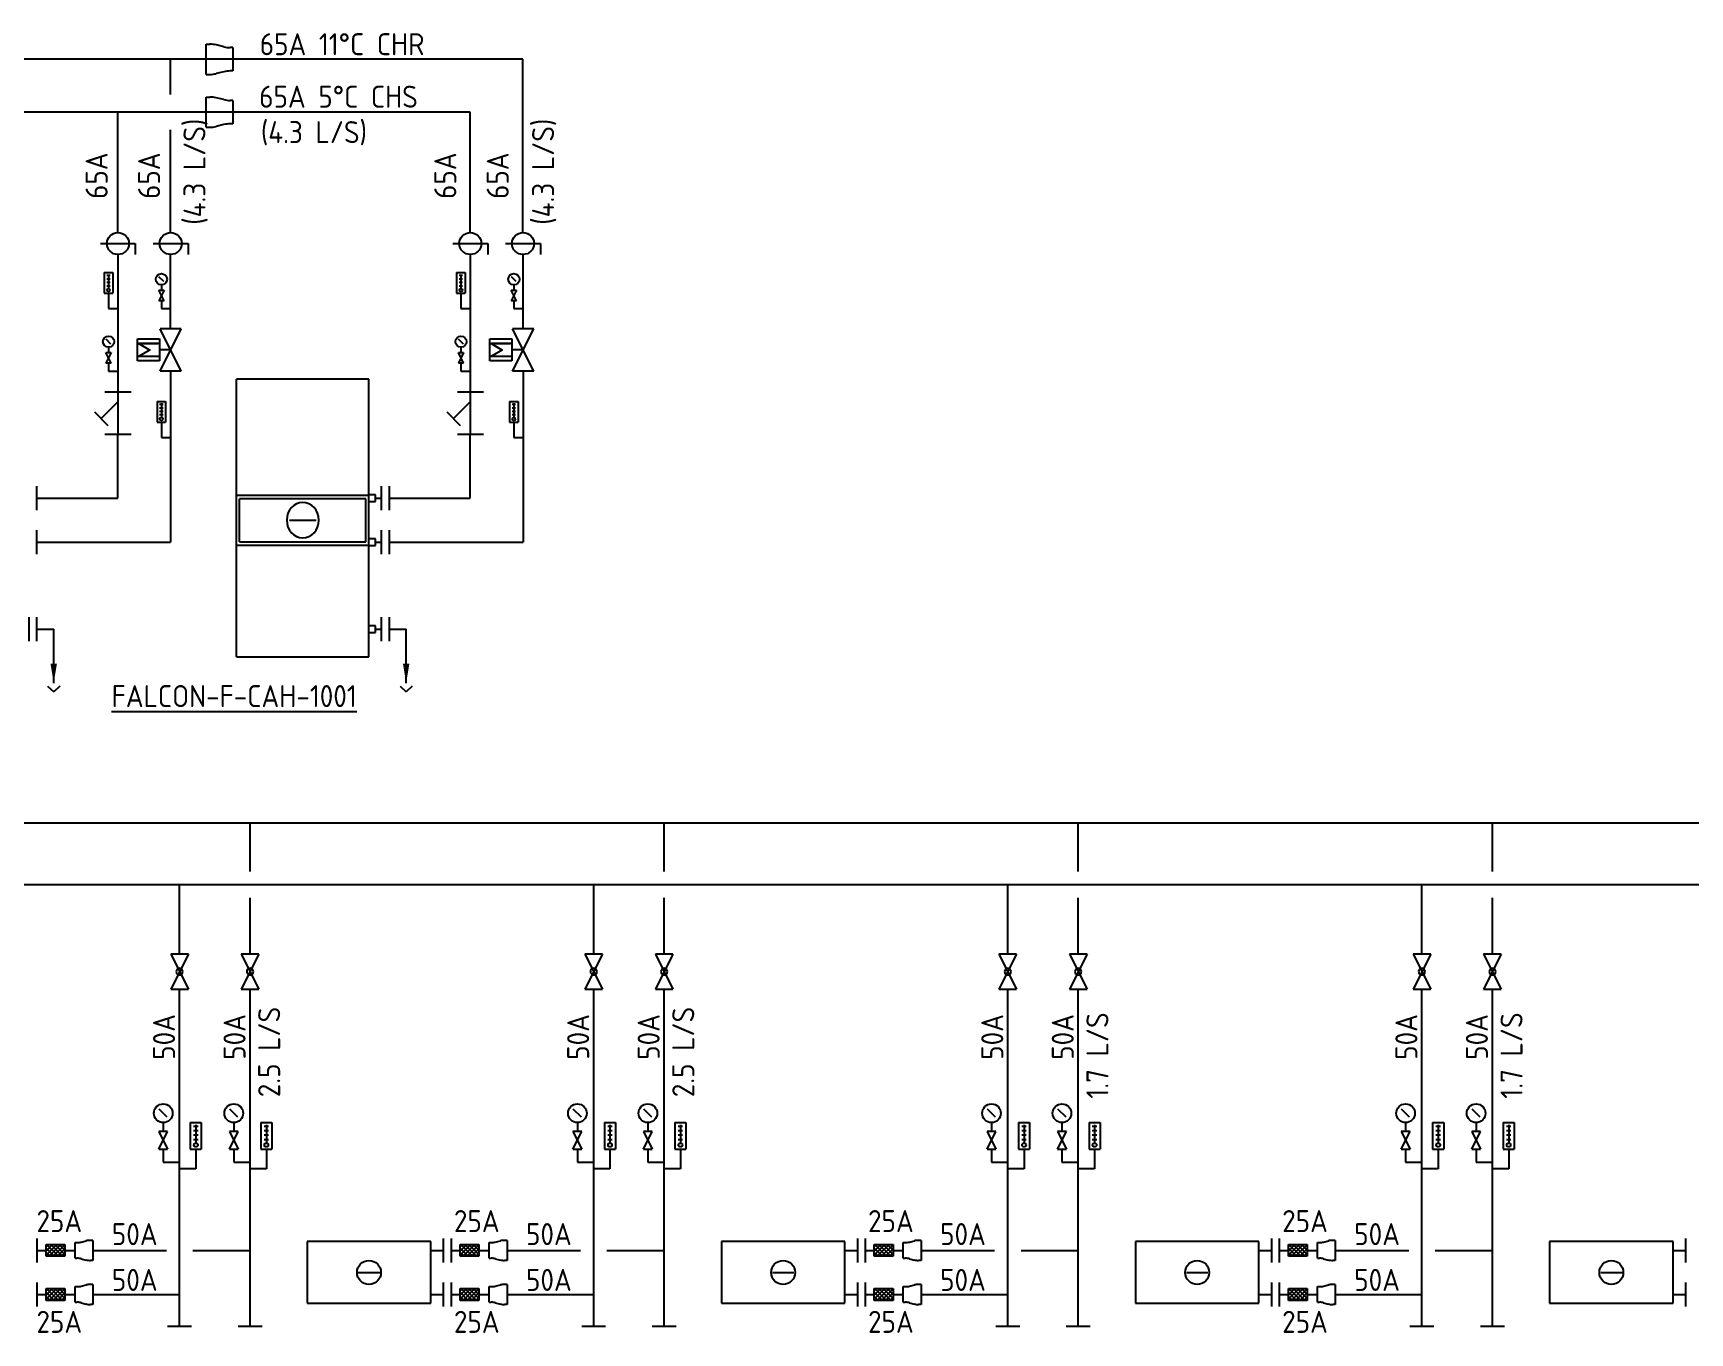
# Model space of a CAD drawing. Extents: x 41366 to 42076, y 84937 to 85507.
# Drawn here: x 41569.9 to 41757.9, y 85217 to 85364.5 of the extents above; entities that cross this region are included whole.
import ezdxf
from ezdxf.enums import TextEntityAlignment as Align

# ---------------------------------------------------------------- set-up
doc = ezdxf.new("R2010")
doc.units = 0
doc.header["$LTSCALE"] = 10
for name, color, linetype in [('DETL-TXT', 4, 'Continuous'), ('M-CWTR-9PIPE-R', 110, 'Continuous'), ('M-CWTR-VAVE', 2, 'Continuous'), ('M-EQ-DCC-P2', 22, 'Continuous'), ('M-EQPM-TXT', 4, 'Continuous'), ('M-HVAC-CPIPE', 4, 'Continuous'), ('M-HVAC-EQPM', 22, 'Continuous'), ('M-PIPE-CHWR20', 110, 'Continuous'), ('M-PIPE-CHWS12', 130, 'Continuous'), ('M-PIPE-FITTING', 2, 'Continuous'), ('U-CDA-TXT', 4, 'Continuous'), ('U-CDA-V', 3, 'Continuous'), ('U-CH-V', 3, 'Continuous')]:
    doc.layers.add(name, color=color, linetype=linetype)
doc.styles.add('AA-TXT', font='isocp.shx', dxfattribs={"width": 0.8, "bigfont": 'chineset.shx'})

# ---------------------------------------------------------------- blocks, each defined once
blk = doc.blocks.new('A$C5D640173')
at = {"layer": 'U-CDA-V'}
for p, q in [((0, 0), (0, 2.72)), ((0.88, 0), (0.88, 2.72))]:
    blk.add_line(p, q, dxfattribs=at)

msp = doc.modelspace()

# ---------------------------------------------------------------- linework, layer by layer
for p, q in [((41589.54, 85363.28), (41589.97, 85363.28)), ((41589.54, 85359.85), (41589.54, 85363.28)), ((41591.55, 85362.99), (41590.67, 85363.2)), ((41592.59, 85362.9), (41592.26, 85362.9)), ((41592.59, 85362.9), (41592.59, 85360.24)), ((41591.55, 85360.15), (41590.67, 85359.94)), ((41592.59, 85360.24), (41592.26, 85360.24)), ((41589.54, 85359.85), (41589.97, 85359.85)), ((41589.54, 85357.28), (41589.97, 85357.28)), ((41589.54, 85353.85), (41589.54, 85357.28)), ((41591.55, 85356.99), (41590.67, 85357.2)), ((41592.59, 85356.9), (41592.26, 85356.9)), ((41592.59, 85356.9), (41592.59, 85354.24)), ((41589.54, 85353.85), (41589.97, 85353.85)), ((41591.55, 85354.15), (41590.67, 85353.94)), ((41592.59, 85354.24), (41592.26, 85354.24)), ((41574.67, 85225.45), (41574.67, 85227.23)), ((41574.67, 85227.23), (41574.89, 85227.23)), ((41575.36, 85227.28), (41575.94, 85227.42)), ((41576.7, 85227.48), (41576.41, 85227.48)), ((41576.7, 85227.48), (41576.7, 85225.2)), ((41621.67, 85225.45), (41621.67, 85227.23)), ((41621.67, 85227.23), (41621.89, 85227.23)), ((41622.36, 85227.28), (41622.94, 85227.42)), ((41623.7, 85227.48), (41623.41, 85227.48)), ((41623.7, 85227.48), (41623.7, 85225.2)), ((41668.67, 85225.45), (41668.67, 85227.23)), ((41668.67, 85227.23), (41668.89, 85227.23)), ((41669.36, 85227.28), (41669.94, 85227.42)), ((41670.7, 85227.48), (41670.41, 85227.48)), ((41670.7, 85227.48), (41670.7, 85225.2)), ((41715.67, 85225.45), (41715.67, 85227.23)), ((41715.67, 85227.23), (41715.89, 85227.23)), ((41716.36, 85227.28), (41716.94, 85227.42)), ((41717.7, 85227.48), (41717.41, 85227.48)), ((41717.7, 85227.48), (41717.7, 85225.2)), ((41574.67, 85225.45), (41574.89, 85225.45)), ((41575.36, 85225.39), (41575.94, 85225.25)), ((41576.7, 85225.2), (41576.41, 85225.2)), ((41621.67, 85225.45), (41621.89, 85225.45)), ((41622.36, 85225.39), (41622.94, 85225.25)), ((41623.7, 85225.2), (41623.41, 85225.2)), ((41668.67, 85225.45), (41668.89, 85225.45)), ((41669.36, 85225.39), (41669.94, 85225.25)), ((41670.7, 85225.2), (41670.41, 85225.2)), ((41715.67, 85225.45), (41715.89, 85225.45)), ((41716.36, 85225.39), (41716.94, 85225.25)), ((41717.7, 85225.2), (41717.41, 85225.2)), ((41574.67, 85220.45), (41574.67, 85222.23)), ((41574.67, 85222.23), (41574.89, 85222.23)), ((41575.36, 85222.28), (41575.94, 85222.42)), ((41576.7, 85222.48), (41576.41, 85222.48)), ((41576.7, 85222.48), (41576.7, 85220.2)), ((41621.67, 85220.45), (41621.67, 85222.23)), ((41621.67, 85222.23), (41621.89, 85222.23)), ((41622.36, 85222.28), (41622.94, 85222.42)), ((41623.7, 85222.48), (41623.41, 85222.48)), ((41623.7, 85222.48), (41623.7, 85220.2)), ((41668.67, 85220.45), (41668.67, 85222.23)), ((41668.67, 85222.23), (41668.89, 85222.23)), ((41669.36, 85222.28), (41669.94, 85222.42)), ((41670.7, 85222.48), (41670.41, 85222.48)), ((41670.7, 85222.48), (41670.7, 85220.2)), ((41715.67, 85220.45), (41715.67, 85222.23)), ((41715.67, 85222.23), (41715.89, 85222.23)), ((41716.36, 85222.28), (41716.94, 85222.42)), ((41717.7, 85222.48), (41717.41, 85222.48)), ((41717.7, 85222.48), (41717.7, 85220.2)), ((41574.67, 85220.45), (41574.89, 85220.45)), ((41575.36, 85220.39), (41575.94, 85220.25)), ((41576.7, 85220.2), (41576.41, 85220.2)), ((41621.67, 85220.45), (41621.89, 85220.45)), ((41622.36, 85220.39), (41622.94, 85220.25)), ((41623.7, 85220.2), (41623.41, 85220.2)), ((41668.67, 85220.45), (41668.89, 85220.45)), ((41669.36, 85220.39), (41669.94, 85220.25)), ((41670.7, 85220.2), (41670.41, 85220.2)), ((41715.67, 85220.45), (41715.89, 85220.45)), ((41716.36, 85220.39), (41716.94, 85220.25)), ((41717.7, 85220.2), (41717.41, 85220.2))]:
    msp.add_line(p, q)
for centre, radius, start, end in [((41589.97, 85360.28), 3, 76.373, 90), ((41592.26, 85365.9), 3, 256.373, 270), ((41592.26, 85357.24), 3, 90, 103.627), ((41589.97, 85362.85), 3, 270, 283.627), ((41589.97, 85354.28), 3, 76.373, 90), ((41592.26, 85359.9), 3, 256.373, 270), ((41589.97, 85356.85), 3, 270, 283.627), ((41592.26, 85351.24), 3, 90, 103.627), ((41574.89, 85229.23), 2, 270, 283.627), ((41576.41, 85225.48), 2, 90, 103.627), ((41621.89, 85229.23), 2, 270, 283.627), ((41623.41, 85225.48), 2, 90, 103.627), ((41668.89, 85229.23), 2, 270, 283.627), ((41670.41, 85225.48), 2, 90, 103.627), ((41715.89, 85229.23), 2, 270, 283.627), ((41717.41, 85225.48), 2, 90, 103.627), ((41574.89, 85223.45), 2, 76.373, 90), ((41576.41, 85227.2), 2, 256.373, 270), ((41621.89, 85223.45), 2, 76.373, 90), ((41623.41, 85227.2), 2, 256.373, 270), ((41668.89, 85223.45), 2, 76.373, 90), ((41670.41, 85227.2), 2, 256.373, 270), ((41715.89, 85223.45), 2, 76.373, 90), ((41717.41, 85227.2), 2, 256.373, 270), ((41574.89, 85224.23), 2, 270, 283.627), ((41576.41, 85220.48), 2, 90, 103.627), ((41621.89, 85224.23), 2, 270, 283.627), ((41623.41, 85220.48), 2, 90, 103.627), ((41668.89, 85224.23), 2, 270, 283.627), ((41670.41, 85220.48), 2, 90, 103.627), ((41715.89, 85224.23), 2, 270, 283.627), ((41717.41, 85220.48), 2, 90, 103.627), ((41574.89, 85218.45), 2, 76.373, 90), ((41576.41, 85222.2), 2, 256.373, 270), ((41621.89, 85218.45), 2, 76.373, 90), ((41623.41, 85222.2), 2, 256.373, 270), ((41668.89, 85218.45), 2, 76.373, 90), ((41670.41, 85222.2), 2, 256.373, 270), ((41715.89, 85218.45), 2, 76.373, 90), ((41717.41, 85222.2), 2, 256.373, 270)]:
    msp.add_arc(centre, radius, start, end)
at = {"layer": 'M-CWTR-9PIPE-R'}
for p, q in [((41585.49, 85357.57), (41585.49, 85361.57)), ((41625.49, 85341.9), (41625.49, 85361.57)), ((41585.49, 85341.9), (41585.49, 85353.57)), ((41585.52, 85330.97), (41585.52, 85339.4)), ((41625.52, 85330.97), (41625.52, 85339.4)), ((41585.51, 85326.17), (41585.51, 85306.74)), ((41625.51, 85326.17), (41625.51, 85306.74)), ((41570.32, 85306.74), (41585.51, 85306.74)), ((41610.32, 85306.74), (41625.51, 85306.74))]:
    msp.add_line(p, q, dxfattribs=at)
at = {"layer": 'M-CWTR-VAVE'}
for p, q in [((41577.98, 85337.35), (41578.95, 85337.35)), ((41577.98, 85337.35), (41578.95, 85337.35)), ((41577.98, 85337.35), (41577.98, 85335)), ((41577.98, 85337.35), (41577.98, 85335)), ((41578.27, 85337.04), (41578.66, 85337.04)), ((41578.27, 85337.04), (41578.66, 85337.04)), ((41578.27, 85336.64), (41578.66, 85336.64)), ((41578.27, 85336.64), (41578.66, 85336.64)), ((41578.27, 85336.25), (41578.66, 85336.25)), ((41578.27, 85336.25), (41578.66, 85336.25)), ((41578.27, 85335.86), (41578.66, 85335.86)), ((41578.27, 85335.86), (41578.66, 85335.86)), ((41578.47, 85337.15), (41578.47, 85335.53)), ((41578.47, 85337.15), (41578.47, 85335.53)), ((41578.95, 85337.35), (41578.95, 85335)), ((41578.95, 85337.35), (41578.95, 85335)), ((41584.74, 85336.33), (41584.19, 85336.88)), ((41584.47, 85335.97), (41584.47, 85335.36)), ((41617.98, 85337.35), (41618.95, 85337.35)), ((41617.98, 85337.35), (41618.95, 85337.35)), ((41617.98, 85337.35), (41617.98, 85335)), ((41617.98, 85337.35), (41617.98, 85335)), ((41618.27, 85337.04), (41618.66, 85337.04)), ((41618.27, 85337.04), (41618.66, 85337.04)), ((41618.27, 85336.64), (41618.66, 85336.64)), ((41618.27, 85336.64), (41618.66, 85336.64)), ((41618.27, 85336.25), (41618.66, 85336.25)), ((41618.27, 85336.25), (41618.66, 85336.25)), ((41618.27, 85335.86), (41618.66, 85335.86)), ((41618.27, 85335.86), (41618.66, 85335.86)), ((41618.47, 85337.15), (41618.47, 85335.53)), ((41618.47, 85337.15), (41618.47, 85335.53)), ((41618.95, 85337.35), (41618.95, 85335)), ((41618.95, 85337.35), (41618.95, 85335)), ((41624.74, 85336.33), (41624.19, 85336.88)), ((41624.47, 85335.97), (41624.47, 85335.36)), ((41577.98, 85335), (41578.95, 85335)), ((41577.98, 85335), (41578.95, 85335)), ((41578.47, 85335), (41578.47, 85333.26)), ((41578.47, 85335), (41578.47, 85333.26)), ((41584.77, 85335.36), (41584.17, 85334.16)), ((41584.77, 85334.16), (41584.17, 85335.36)), ((41584.17, 85335.36), (41584.77, 85335.36)), ((41584.77, 85334.16), (41584.17, 85334.16)), ((41584.47, 85334.16), (41584.47, 85333.26)), ((41617.98, 85335), (41618.95, 85335)), ((41617.98, 85335), (41618.95, 85335)), ((41618.47, 85335), (41618.47, 85333.26)), ((41618.47, 85335), (41618.47, 85333.26)), ((41624.77, 85335.36), (41624.17, 85334.16)), ((41624.77, 85334.16), (41624.17, 85335.36)), ((41624.17, 85335.36), (41624.77, 85335.36)), ((41624.77, 85334.16), (41624.17, 85334.16)), ((41624.47, 85334.16), (41624.47, 85333.26)), ((41578.47, 85333.26), (41579.51, 85333.26)), ((41584.47, 85333.26), (41585.51, 85333.26)), ((41618.47, 85333.26), (41619.51, 85333.26)), ((41624.47, 85333.26), (41625.51, 85333.26)), ((41584.32, 85326.17), (41586.72, 85330.97)), ((41586.72, 85326.17), (41584.32, 85330.97)), ((41586.72, 85330.97), (41584.32, 85330.97)), ((41624.32, 85326.17), (41626.72, 85330.97)), ((41626.72, 85326.17), (41624.32, 85330.97)), ((41626.72, 85330.97), (41624.32, 85330.97)), ((41578.77, 85328.27), (41578.17, 85327.07)), ((41578.77, 85327.07), (41578.17, 85328.27)), ((41578.17, 85328.27), (41578.77, 85328.27)), ((41578.74, 85329.23), (41578.19, 85329.79)), ((41578.47, 85328.87), (41578.47, 85328.27)), ((41618.77, 85328.27), (41618.17, 85327.07)), ((41618.77, 85327.07), (41618.17, 85328.27)), ((41618.17, 85328.27), (41618.77, 85328.27)), ((41618.74, 85329.23), (41618.19, 85329.79)), ((41618.47, 85328.87), (41618.47, 85328.27)), ((41578.77, 85327.07), (41578.17, 85327.07)), ((41578.47, 85327.07), (41578.47, 85326.17)), ((41578.47, 85326.17), (41579.51, 85326.17)), ((41586.72, 85326.17), (41584.32, 85326.17)), ((41618.77, 85327.07), (41618.17, 85327.07)), ((41618.47, 85327.07), (41618.47, 85326.17)), ((41618.47, 85326.17), (41619.51, 85326.17)), ((41626.72, 85326.17), (41624.32, 85326.17)), ((41579.53, 85322.67), (41577.62, 85320.77)), ((41581.03, 85323.77), (41578.06, 85323.77)), ((41579.53, 85323.77), (41579.53, 85318.97)), ((41583.98, 85322.72), (41584.95, 85322.72)), ((41583.98, 85322.72), (41584.95, 85322.72)), ((41583.98, 85322.72), (41583.98, 85320.37)), ((41583.98, 85322.72), (41583.98, 85320.37)), ((41584.27, 85322.4), (41584.66, 85322.4)), ((41584.27, 85322.4), (41584.66, 85322.4)), ((41584.47, 85322.52), (41584.47, 85320.9)), ((41584.47, 85322.52), (41584.47, 85320.9)), ((41584.95, 85322.72), (41584.95, 85320.37)), ((41584.95, 85322.72), (41584.95, 85320.37)), ((41619.53, 85322.67), (41617.62, 85320.77)), ((41621.03, 85323.77), (41618.06, 85323.77)), ((41619.53, 85323.77), (41619.53, 85318.97)), ((41623.98, 85322.72), (41624.95, 85322.72)), ((41623.98, 85322.72), (41624.95, 85322.72)), ((41623.98, 85322.72), (41623.98, 85320.37)), ((41623.98, 85322.72), (41623.98, 85320.37)), ((41624.27, 85322.4), (41624.66, 85322.4)), ((41624.27, 85322.4), (41624.66, 85322.4)), ((41624.47, 85322.52), (41624.47, 85320.9)), ((41624.47, 85322.52), (41624.47, 85320.9)), ((41624.95, 85322.72), (41624.95, 85320.37)), ((41624.95, 85322.72), (41624.95, 85320.37)), ((41576.86, 85321.53), (41578.38, 85320.01)), ((41584.27, 85322.01), (41584.66, 85322.01)), ((41584.27, 85322.01), (41584.66, 85322.01)), ((41584.27, 85321.62), (41584.66, 85321.62)), ((41584.27, 85321.62), (41584.66, 85321.62)), ((41584.27, 85321.23), (41584.66, 85321.23)), ((41584.27, 85321.23), (41584.66, 85321.23)), ((41616.86, 85321.53), (41618.38, 85320.01)), ((41624.27, 85322.01), (41624.66, 85322.01)), ((41624.27, 85322.01), (41624.66, 85322.01)), ((41624.27, 85321.62), (41624.66, 85321.62)), ((41624.27, 85321.62), (41624.66, 85321.62)), ((41624.27, 85321.23), (41624.66, 85321.23)), ((41624.27, 85321.23), (41624.66, 85321.23)), ((41581.03, 85318.97), (41578.06, 85318.97)), ((41583.98, 85320.37), (41584.95, 85320.37)), ((41583.98, 85320.37), (41584.95, 85320.37)), ((41584.47, 85320.37), (41584.47, 85318.63)), ((41584.47, 85320.37), (41584.47, 85318.63)), ((41584.47, 85318.63), (41585.51, 85318.63)), ((41621.03, 85318.97), (41618.06, 85318.97)), ((41623.98, 85320.37), (41624.95, 85320.37)), ((41623.98, 85320.37), (41624.95, 85320.37)), ((41624.47, 85320.37), (41624.47, 85318.63)), ((41624.47, 85320.37), (41624.47, 85318.63)), ((41624.47, 85318.63), (41625.51, 85318.63))]:
    msp.add_line(p, q, dxfattribs=at)
for centre, radius in [((41578.47, 85335.36), 0.174), ((41578.47, 85335.36), 0.174), ((41584.47, 85336.6), 0.637), ((41618.47, 85335.36), 0.174), ((41618.47, 85335.36), 0.174), ((41624.47, 85336.6), 0.637), ((41578.47, 85329.51), 0.637), ((41618.47, 85329.51), 0.637), ((41584.47, 85320.73), 0.174), ((41584.47, 85320.73), 0.174), ((41624.47, 85320.73), 0.174), ((41624.47, 85320.73), 0.174)]:
    msp.add_circle(centre, radius, dxfattribs=at)
at = {"layer": 'M-EQ-DCC-P2'}
for p, q in [((41615.03, 85227.34), (41601.03, 85227.34)), ((41601.03, 85227.34), (41601.03, 85220.34)), ((41615.03, 85220.34), (41615.03, 85227.34)), ((41616.5, 85224.98), (41616.5, 85227.7)), ((41662.03, 85227.34), (41648.03, 85227.34)), ((41648.03, 85227.34), (41648.03, 85220.34)), ((41662.03, 85220.34), (41662.03, 85227.34)), ((41663.5, 85224.98), (41663.5, 85227.7)), ((41709.03, 85227.34), (41695.03, 85227.34)), ((41695.03, 85227.34), (41695.03, 85220.34)), ((41709.03, 85220.34), (41709.03, 85227.34)), ((41710.5, 85224.98), (41710.5, 85227.7)), ((41756.03, 85227.34), (41742.03, 85227.34)), ((41742.03, 85227.34), (41742.03, 85220.34)), ((41756.03, 85220.34), (41756.03, 85227.34)), ((41757.5, 85224.98), (41757.5, 85227.7)), ((41615.03, 85226.34), (41616.5, 85226.34)), ((41662.03, 85226.34), (41663.5, 85226.34)), ((41709.03, 85226.34), (41710.5, 85226.34)), ((41756.03, 85226.34), (41757.5, 85226.34)), ((41606.82, 85223.84), (41609.25, 85223.84)), ((41653.82, 85223.84), (41656.25, 85223.84)), ((41700.82, 85223.84), (41703.25, 85223.84)), ((41747.82, 85223.84), (41750.25, 85223.84)), ((41615.03, 85221.34), (41616.5, 85221.34)), ((41616.5, 85219.98), (41616.5, 85222.7)), ((41662.03, 85221.34), (41663.5, 85221.34)), ((41663.5, 85219.98), (41663.5, 85222.7)), ((41709.03, 85221.34), (41710.5, 85221.34)), ((41710.5, 85219.98), (41710.5, 85222.7)), ((41756.03, 85221.34), (41757.5, 85221.34)), ((41757.5, 85219.98), (41757.5, 85222.7)), ((41601.03, 85220.34), (41615.03, 85220.34)), ((41648.03, 85220.34), (41662.03, 85220.34)), ((41695.03, 85220.34), (41709.03, 85220.34)), ((41742.03, 85220.34), (41756.03, 85220.34))]:
    msp.add_line(p, q, dxfattribs=at)
for centre in [(41608.03, 85223.84), (41655.03, 85223.84), (41702.03, 85223.84), (41749.03, 85223.84)]:
    msp.add_circle(centre, 1.36, dxfattribs=at)
at = {"layer": 'M-HVAC-CPIPE'}
for p, q in [((41570.34, 85296.87), (41572.25, 85296.87)), ((41572.25, 85290.75), (41572.25, 85296.87)), ((41610.34, 85296.87), (41612.25, 85296.87)), ((41612.25, 85290.75), (41612.25, 85296.87))]:
    msp.add_line(p, q, dxfattribs=at)
at = {"layer": 'M-HVAC-EQPM'}
for p, q in [((41593.01, 85293.73), (41593.01, 85325.24)), ((41608.01, 85325.24), (41593.01, 85325.24)), ((41608.01, 85293.73), (41608.01, 85325.24)), ((41608.01, 85312.06), (41593.01, 85312.06)), ((41593.35, 85306.79), (41593.35, 85311.68)), ((41607.67, 85311.68), (41593.35, 85311.68)), ((41607.67, 85306.79), (41607.67, 85311.68)), ((41608.76, 85312.12), (41608.01, 85312.12)), ((41608.01, 85311.36), (41608.76, 85311.36)), ((41608.76, 85311.36), (41608.76, 85312.12)), ((41608.76, 85311.74), (41609.46, 85311.74)), ((41598.99, 85309.24), (41602.02, 85309.24)), ((41593.01, 85306.42), (41608.01, 85306.42)), ((41593.35, 85306.79), (41607.67, 85306.79)), ((41608.76, 85307.12), (41608.01, 85307.12)), ((41608.01, 85306.36), (41608.76, 85306.36)), ((41608.76, 85306.36), (41608.76, 85307.12)), ((41608.76, 85306.74), (41609.46, 85306.74)), ((41608.76, 85297.25), (41608.01, 85297.25)), ((41608.01, 85296.49), (41608.76, 85296.49)), ((41608.76, 85296.49), (41608.76, 85297.25)), ((41608.76, 85296.87), (41609.46, 85296.87)), ((41593.01, 85293.73), (41608.01, 85293.73))]:
    msp.add_line(p, q, dxfattribs=at)
at = {"layer": 'M-HVAC-EQPM', "extrusion": (0, 0, -1)}
msp.add_ellipse((41600.51, 85309.24), major_axis=(0, 2.02), ratio=0.9, start_param=-1.570796, end_param=4.712389, dxfattribs=at)
at = {"layer": 'M-PIPE-CHWR20', "ltscale": 0.1}
for p, q in [((41625.49, 85361.57), (41403.1, 85361.57)), ((41403.1, 85274.87), (42067.8, 85274.87)), ((41594.53, 85269.37), (41594.53, 85274.87)), ((41641.53, 85269.37), (41641.53, 85274.87)), ((41688.53, 85269.37), (41688.53, 85274.87)), ((41735.53, 85269.37), (41735.53, 85274.87)), ((41594.53, 85259.99), (41594.53, 85266.37)), ((41641.53, 85259.99), (41641.53, 85266.37)), ((41688.53, 85259.99), (41688.53, 85266.37)), ((41735.53, 85259.99), (41735.53, 85266.37)), ((41594.53, 85217.75), (41594.53, 85255.99)), ((41641.53, 85217.75), (41641.53, 85255.99)), ((41688.53, 85217.75), (41688.53, 85255.99)), ((41735.53, 85217.75), (41735.53, 85255.99)), ((41570.38, 85224.98), (41570.38, 85227.7)), ((41617.38, 85224.98), (41617.38, 85227.7)), ((41664.38, 85224.98), (41664.38, 85227.7)), ((41711.38, 85224.98), (41711.38, 85227.7)), ((41570.38, 85226.34), (41571.38, 85226.34)), ((41573.51, 85226.34), (41574.67, 85226.34)), ((41576.7, 85226.34), (41585.03, 85226.34)), ((41588.03, 85226.34), (41594.53, 85226.34)), ((41617.38, 85226.34), (41618.38, 85226.34)), ((41620.51, 85226.34), (41621.67, 85226.34)), ((41623.7, 85226.34), (41632.03, 85226.34)), ((41635.03, 85226.34), (41641.53, 85226.34)), ((41664.38, 85226.34), (41665.38, 85226.34)), ((41667.51, 85226.34), (41668.67, 85226.34)), ((41670.7, 85226.34), (41679.03, 85226.34)), ((41682.03, 85226.34), (41688.53, 85226.34)), ((41711.38, 85226.34), (41712.38, 85226.34)), ((41714.51, 85226.34), (41715.67, 85226.34)), ((41717.7, 85226.34), (41726.03, 85226.34)), ((41729.03, 85226.34), (41735.53, 85226.34)), ((41593.17, 85217.75), (41595.89, 85217.75)), ((41640.17, 85217.75), (41642.89, 85217.75)), ((41687.17, 85217.75), (41689.89, 85217.75)), ((41734.17, 85217.75), (41736.89, 85217.75))]:
    msp.add_line(p, q, dxfattribs=at)
at = {"layer": 'M-PIPE-CHWS12', "ltscale": 0.1}
for p, q in [((41619.53, 85355.57), (41405.51, 85355.57)), ((41579.53, 85341.9), (41579.53, 85355.57)), ((41619.53, 85341.9), (41619.53, 85355.57)), ((41579.53, 85339.4), (41579.53, 85323.77)), ((41619.53, 85339.4), (41619.53, 85323.77)), ((41579.51, 85311.74), (41579.51, 85318.97)), ((41619.51, 85311.74), (41619.51, 85318.97)), ((41570.34, 85311.74), (41579.51, 85311.74)), ((41610.34, 85311.74), (41619.51, 85311.74)), ((41405.1, 85267.87), (42067.8, 85267.87)), ((41586.53, 85259.99), (41586.53, 85267.87)), ((41633.53, 85259.99), (41633.53, 85267.87)), ((41680.53, 85259.99), (41680.53, 85267.87)), ((41727.53, 85259.99), (41727.53, 85267.87)), ((41586.53, 85217.75), (41586.53, 85255.99)), ((41633.53, 85217.75), (41633.53, 85255.99)), ((41680.53, 85217.75), (41680.53, 85255.99)), ((41727.53, 85217.75), (41727.53, 85255.99)), ((41570.38, 85219.98), (41570.38, 85222.7)), ((41570.38, 85221.34), (41571.38, 85221.34)), ((41573.51, 85221.34), (41574.67, 85221.34)), ((41576.7, 85221.34), (41586.53, 85221.34)), ((41617.38, 85219.98), (41617.38, 85222.7)), ((41617.38, 85221.34), (41618.38, 85221.34)), ((41620.51, 85221.34), (41621.67, 85221.34)), ((41623.7, 85221.34), (41633.53, 85221.34)), ((41664.38, 85219.98), (41664.38, 85222.7)), ((41664.38, 85221.34), (41665.38, 85221.34)), ((41667.51, 85221.34), (41668.67, 85221.34)), ((41670.7, 85221.34), (41680.53, 85221.34)), ((41711.38, 85219.98), (41711.38, 85222.7)), ((41711.38, 85221.34), (41712.38, 85221.34)), ((41714.51, 85221.34), (41715.67, 85221.34)), ((41717.7, 85221.34), (41727.53, 85221.34)), ((41585.17, 85217.75), (41587.89, 85217.75)), ((41632.17, 85217.75), (41634.89, 85217.75)), ((41679.17, 85217.75), (41681.89, 85217.75)), ((41726.17, 85217.75), (41728.89, 85217.75))]:
    msp.add_line(p, q, dxfattribs=at)
at = {"layer": 'M-PIPE-FITTING', "ltscale": 0.1}
for p, q in [((41577.55, 85340.65), (41581.5, 85340.65)), ((41581.5, 85340.65), (41581.5, 85339.4)), ((41583.54, 85340.65), (41587.49, 85340.65)), ((41587.49, 85340.65), (41587.49, 85339.4)), ((41617.55, 85340.65), (41621.5, 85340.65)), ((41621.5, 85340.65), (41621.5, 85339.4)), ((41623.54, 85340.65), (41627.49, 85340.65)), ((41627.49, 85340.65), (41627.49, 85339.4)), ((41581.76, 85327.32), (41581.76, 85329.82)), ((41581.76, 85329.82), (41584.26, 85329.82)), ((41584.26, 85329.82), (41584.26, 85327.32)), ((41585.52, 85328.57), (41584.26, 85328.57)), ((41621.76, 85327.32), (41621.76, 85329.82)), ((41621.76, 85329.82), (41624.26, 85329.82)), ((41624.26, 85329.82), (41624.26, 85327.32)), ((41625.52, 85328.57), (41624.26, 85328.57)), ((41584.26, 85327.32), (41581.76, 85327.32)), ((41624.26, 85327.32), (41621.76, 85327.32)), ((41587.53, 85259.99), (41585.53, 85259.99)), ((41587.53, 85259.99), (41585.53, 85255.99)), ((41585.53, 85259.99), (41587.53, 85255.99)), ((41595.53, 85259.99), (41593.53, 85259.99)), ((41595.53, 85259.99), (41593.53, 85255.99)), ((41593.53, 85259.99), (41595.53, 85255.99)), ((41634.53, 85259.99), (41632.53, 85259.99)), ((41634.53, 85259.99), (41632.53, 85255.99)), ((41632.53, 85259.99), (41634.53, 85255.99)), ((41642.53, 85259.99), (41640.53, 85259.99)), ((41642.53, 85259.99), (41640.53, 85255.99)), ((41640.53, 85259.99), (41642.53, 85255.99)), ((41681.53, 85259.99), (41679.53, 85259.99)), ((41681.53, 85259.99), (41679.53, 85255.99)), ((41679.53, 85259.99), (41681.53, 85255.99)), ((41689.53, 85259.99), (41687.53, 85259.99)), ((41689.53, 85259.99), (41687.53, 85255.99)), ((41687.53, 85259.99), (41689.53, 85255.99)), ((41728.53, 85259.99), (41726.53, 85259.99)), ((41728.53, 85259.99), (41726.53, 85255.99)), ((41726.53, 85259.99), (41728.53, 85255.99)), ((41736.53, 85259.99), (41734.53, 85259.99)), ((41736.53, 85259.99), (41734.53, 85255.99)), ((41734.53, 85259.99), (41736.53, 85255.99)), ((41585.53, 85255.99), (41587.53, 85255.99)), ((41593.53, 85255.99), (41595.53, 85255.99)), ((41632.53, 85255.99), (41634.53, 85255.99)), ((41640.53, 85255.99), (41642.53, 85255.99)), ((41679.53, 85255.99), (41681.53, 85255.99)), ((41687.53, 85255.99), (41689.53, 85255.99)), ((41726.53, 85255.99), (41728.53, 85255.99)), ((41734.53, 85255.99), (41736.53, 85255.99)), ((41585.14, 85241.45), (41584.22, 85242.37)), ((41593.14, 85241.45), (41592.22, 85242.37)), ((41632.14, 85241.45), (41631.22, 85242.37)), ((41640.14, 85241.45), (41639.22, 85242.37)), ((41679.14, 85241.45), (41678.22, 85242.37)), ((41687.14, 85241.45), (41686.22, 85242.37)), ((41726.14, 85241.45), (41725.22, 85242.37)), ((41734.14, 85241.45), (41733.22, 85242.37)), ((41585.18, 85239.85), (41584.18, 85239.85)), ((41584.18, 85237.85), (41585.18, 85239.85)), ((41584.18, 85239.85), (41585.18, 85237.85)), ((41584.68, 85240.85), (41584.68, 85239.85)), ((41587.75, 85240.86), (41589, 85240.86)), ((41587.75, 85240.86), (41587.75, 85237.85)), ((41588.12, 85240.46), (41588.63, 85240.46)), ((41588.12, 85239.95), (41588.63, 85239.95)), ((41588.38, 85240.6), (41588.38, 85238.53)), ((41589, 85240.86), (41589, 85237.85)), ((41593.18, 85239.85), (41592.18, 85239.85)), ((41592.18, 85237.85), (41593.18, 85239.85)), ((41592.18, 85239.85), (41593.18, 85237.85)), ((41592.68, 85240.85), (41592.68, 85239.85)), ((41595.75, 85240.86), (41597, 85240.86)), ((41595.75, 85240.86), (41595.75, 85237.85)), ((41596.12, 85240.46), (41596.63, 85240.46)), ((41596.12, 85239.95), (41596.63, 85239.95)), ((41596.38, 85240.6), (41596.38, 85238.53)), ((41597, 85240.86), (41597, 85237.85)), ((41632.18, 85239.85), (41631.18, 85239.85)), ((41631.18, 85237.85), (41632.18, 85239.85)), ((41631.18, 85239.85), (41632.18, 85237.85)), ((41631.68, 85240.85), (41631.68, 85239.85)), ((41634.75, 85240.86), (41636, 85240.86)), ((41634.75, 85240.86), (41634.75, 85237.85)), ((41635.12, 85240.46), (41635.63, 85240.46)), ((41635.12, 85239.95), (41635.63, 85239.95)), ((41635.38, 85240.6), (41635.38, 85238.53)), ((41636, 85240.86), (41636, 85237.85)), ((41640.18, 85239.85), (41639.18, 85239.85)), ((41639.18, 85237.85), (41640.18, 85239.85)), ((41639.18, 85239.85), (41640.18, 85237.85)), ((41639.68, 85240.85), (41639.68, 85239.85)), ((41642.75, 85240.86), (41644, 85240.86)), ((41642.75, 85240.86), (41642.75, 85237.85)), ((41643.12, 85240.46), (41643.63, 85240.46)), ((41643.12, 85239.95), (41643.63, 85239.95)), ((41643.38, 85240.6), (41643.38, 85238.53)), ((41644, 85240.86), (41644, 85237.85)), ((41679.18, 85239.85), (41678.18, 85239.85)), ((41678.18, 85237.85), (41679.18, 85239.85)), ((41678.18, 85239.85), (41679.18, 85237.85)), ((41678.68, 85240.85), (41678.68, 85239.85)), ((41681.75, 85240.86), (41683, 85240.86)), ((41681.75, 85240.86), (41681.75, 85237.85)), ((41682.12, 85240.46), (41682.63, 85240.46)), ((41682.12, 85239.95), (41682.63, 85239.95)), ((41682.38, 85240.6), (41682.38, 85238.53)), ((41683, 85240.86), (41683, 85237.85)), ((41687.18, 85239.85), (41686.18, 85239.85)), ((41686.18, 85237.85), (41687.18, 85239.85)), ((41686.18, 85239.85), (41687.18, 85237.85)), ((41686.68, 85240.85), (41686.68, 85239.85)), ((41689.75, 85240.86), (41691, 85240.86)), ((41689.75, 85240.86), (41689.75, 85237.85)), ((41690.12, 85240.46), (41690.63, 85240.46)), ((41690.12, 85239.95), (41690.63, 85239.95)), ((41690.38, 85240.6), (41690.38, 85238.53)), ((41691, 85240.86), (41691, 85237.85)), ((41726.18, 85239.85), (41725.18, 85239.85)), ((41725.18, 85237.85), (41726.18, 85239.85)), ((41725.18, 85239.85), (41726.18, 85237.85)), ((41725.68, 85240.85), (41725.68, 85239.85)), ((41728.75, 85240.86), (41730, 85240.86)), ((41728.75, 85240.86), (41728.75, 85237.85)), ((41729.12, 85240.46), (41729.63, 85240.46)), ((41729.12, 85239.95), (41729.63, 85239.95)), ((41729.38, 85240.6), (41729.38, 85238.53)), ((41730, 85240.86), (41730, 85237.85)), ((41734.18, 85239.85), (41733.18, 85239.85)), ((41733.18, 85237.85), (41734.18, 85239.85)), ((41733.18, 85239.85), (41734.18, 85237.85)), ((41733.68, 85240.85), (41733.68, 85239.85)), ((41736.75, 85240.86), (41738, 85240.86)), ((41736.75, 85240.86), (41736.75, 85237.85)), ((41737.12, 85240.46), (41737.63, 85240.46)), ((41737.12, 85239.95), (41737.63, 85239.95)), ((41737.38, 85240.6), (41737.38, 85238.53)), ((41738, 85240.86), (41738, 85237.85)), ((41584.18, 85237.85), (41585.18, 85237.85)), ((41584.68, 85237.85), (41584.68, 85236.34)), ((41587.75, 85237.85), (41589, 85237.85)), ((41588.12, 85239.45), (41588.63, 85239.45)), ((41588.12, 85238.95), (41588.63, 85238.95)), ((41588.38, 85237.85), (41588.38, 85235.62)), ((41592.18, 85237.85), (41593.18, 85237.85)), ((41592.68, 85237.85), (41592.68, 85236.34)), ((41595.75, 85237.85), (41597, 85237.85)), ((41596.12, 85239.45), (41596.63, 85239.45)), ((41596.12, 85238.95), (41596.63, 85238.95)), ((41596.38, 85237.85), (41596.38, 85235.62)), ((41631.18, 85237.85), (41632.18, 85237.85)), ((41631.68, 85237.85), (41631.68, 85236.34)), ((41634.75, 85237.85), (41636, 85237.85)), ((41635.12, 85239.45), (41635.63, 85239.45)), ((41635.12, 85238.95), (41635.63, 85238.95)), ((41635.38, 85237.85), (41635.38, 85235.62)), ((41639.18, 85237.85), (41640.18, 85237.85)), ((41639.68, 85237.85), (41639.68, 85236.34)), ((41642.75, 85237.85), (41644, 85237.85)), ((41643.12, 85239.45), (41643.63, 85239.45)), ((41643.12, 85238.95), (41643.63, 85238.95)), ((41643.38, 85237.85), (41643.38, 85235.62)), ((41678.18, 85237.85), (41679.18, 85237.85)), ((41678.68, 85237.85), (41678.68, 85236.34)), ((41681.75, 85237.85), (41683, 85237.85)), ((41682.12, 85239.45), (41682.63, 85239.45)), ((41682.12, 85238.95), (41682.63, 85238.95)), ((41682.38, 85237.85), (41682.38, 85235.62)), ((41686.18, 85237.85), (41687.18, 85237.85)), ((41686.68, 85237.85), (41686.68, 85236.34)), ((41689.75, 85237.85), (41691, 85237.85)), ((41690.12, 85239.45), (41690.63, 85239.45)), ((41690.12, 85238.95), (41690.63, 85238.95)), ((41690.38, 85237.85), (41690.38, 85235.62)), ((41725.18, 85237.85), (41726.18, 85237.85)), ((41725.68, 85237.85), (41725.68, 85236.34)), ((41728.75, 85237.85), (41730, 85237.85)), ((41729.12, 85239.45), (41729.63, 85239.45)), ((41729.12, 85238.95), (41729.63, 85238.95)), ((41729.38, 85237.85), (41729.38, 85235.62)), ((41733.18, 85237.85), (41734.18, 85237.85)), ((41733.68, 85237.85), (41733.68, 85236.34)), ((41736.75, 85237.85), (41738, 85237.85)), ((41737.12, 85239.45), (41737.63, 85239.45)), ((41737.12, 85238.95), (41737.63, 85238.95)), ((41737.38, 85237.85), (41737.38, 85235.62)), ((41584.68, 85236.34), (41586.53, 85236.34)), ((41592.68, 85236.34), (41594.53, 85236.34)), ((41631.68, 85236.34), (41633.53, 85236.34)), ((41639.68, 85236.34), (41641.53, 85236.34)), ((41678.68, 85236.34), (41680.53, 85236.34)), ((41686.68, 85236.34), (41688.53, 85236.34)), ((41725.68, 85236.34), (41727.53, 85236.34)), ((41733.68, 85236.34), (41735.53, 85236.34)), ((41588.38, 85235.62), (41586.53, 85235.62)), ((41596.38, 85235.62), (41594.53, 85235.62)), ((41635.38, 85235.62), (41633.53, 85235.62)), ((41643.38, 85235.62), (41641.53, 85235.62)), ((41682.38, 85235.62), (41680.53, 85235.62)), ((41690.38, 85235.62), (41688.53, 85235.62)), ((41729.38, 85235.62), (41727.53, 85235.62)), ((41737.38, 85235.62), (41735.53, 85235.62)), ((41571.38, 85227), (41573.51, 85227)), ((41571.38, 85225.67), (41571.38, 85227)), ((41571.38, 85226.74), (41571.65, 85227)), ((41571.38, 85226.27), (41572.12, 85227)), ((41571.38, 85225.8), (41572.59, 85227)), ((41572.3, 85225.67), (41571.38, 85226.59)), ((41572.78, 85225.67), (41571.44, 85227)), ((41571.72, 85225.67), (41573.06, 85227)), ((41573.25, 85225.67), (41571.91, 85227)), ((41572.19, 85225.67), (41573.51, 85226.99)), ((41573.51, 85225.88), (41572.38, 85227)), ((41572.66, 85225.67), (41573.51, 85226.52)), ((41573.51, 85226.35), (41572.85, 85227)), ((41573.51, 85226.82), (41573.32, 85227)), ((41573.51, 85227), (41573.51, 85225.67)), ((41618.38, 85227), (41620.51, 85227)), ((41618.38, 85225.67), (41618.38, 85227)), ((41618.38, 85226.74), (41618.65, 85227)), ((41618.38, 85226.27), (41619.12, 85227)), ((41618.38, 85225.8), (41619.59, 85227)), ((41619.3, 85225.67), (41618.38, 85226.59)), ((41619.78, 85225.67), (41618.44, 85227)), ((41618.72, 85225.67), (41620.06, 85227)), ((41620.25, 85225.67), (41618.91, 85227)), ((41619.19, 85225.67), (41620.51, 85226.99)), ((41620.51, 85225.88), (41619.38, 85227)), ((41619.66, 85225.67), (41620.51, 85226.52)), ((41620.51, 85226.35), (41619.85, 85227)), ((41620.51, 85226.82), (41620.32, 85227)), ((41620.51, 85227), (41620.51, 85225.67)), ((41665.38, 85227), (41667.51, 85227)), ((41665.38, 85225.67), (41665.38, 85227)), ((41665.38, 85226.74), (41665.65, 85227)), ((41665.38, 85226.27), (41666.12, 85227)), ((41665.38, 85225.8), (41666.59, 85227)), ((41666.3, 85225.67), (41665.38, 85226.59)), ((41666.78, 85225.67), (41665.44, 85227)), ((41665.72, 85225.67), (41667.06, 85227)), ((41667.25, 85225.67), (41665.91, 85227)), ((41666.19, 85225.67), (41667.51, 85226.99)), ((41667.51, 85225.88), (41666.38, 85227)), ((41666.66, 85225.67), (41667.51, 85226.52)), ((41667.51, 85226.35), (41666.85, 85227)), ((41667.51, 85226.82), (41667.32, 85227)), ((41667.51, 85227), (41667.51, 85225.67)), ((41712.38, 85227), (41714.51, 85227)), ((41712.38, 85225.67), (41712.38, 85227)), ((41712.38, 85226.74), (41712.65, 85227)), ((41712.38, 85226.27), (41713.12, 85227)), ((41712.38, 85225.8), (41713.59, 85227)), ((41713.3, 85225.67), (41712.38, 85226.59)), ((41713.78, 85225.67), (41712.44, 85227)), ((41712.72, 85225.67), (41714.06, 85227)), ((41714.25, 85225.67), (41712.91, 85227)), ((41713.19, 85225.67), (41714.51, 85226.99)), ((41714.51, 85225.88), (41713.38, 85227)), ((41713.66, 85225.67), (41714.51, 85226.52)), ((41714.51, 85226.35), (41713.85, 85227)), ((41714.51, 85226.82), (41714.32, 85227)), ((41714.51, 85227), (41714.51, 85225.67)), ((41571.83, 85225.67), (41571.38, 85226.12)), ((41573.51, 85225.67), (41571.38, 85225.67)), ((41573.14, 85225.67), (41573.51, 85226.05)), ((41618.83, 85225.67), (41618.38, 85226.12)), ((41620.51, 85225.67), (41618.38, 85225.67)), ((41620.14, 85225.67), (41620.51, 85226.05)), ((41665.83, 85225.67), (41665.38, 85226.12)), ((41667.51, 85225.67), (41665.38, 85225.67)), ((41667.14, 85225.67), (41667.51, 85226.05)), ((41712.83, 85225.67), (41712.38, 85226.12)), ((41714.51, 85225.67), (41712.38, 85225.67)), ((41714.14, 85225.67), (41714.51, 85226.05)), ((41571.38, 85222), (41573.51, 85222)), ((41571.38, 85220.67), (41571.38, 85222)), ((41571.38, 85221.74), (41571.65, 85222)), ((41571.38, 85221.27), (41572.12, 85222)), ((41571.38, 85220.8), (41572.59, 85222)), ((41572.3, 85220.67), (41571.38, 85221.59)), ((41571.83, 85220.67), (41571.38, 85221.12)), ((41572.78, 85220.67), (41571.44, 85222)), ((41571.72, 85220.67), (41573.06, 85222)), ((41573.25, 85220.67), (41571.91, 85222)), ((41572.19, 85220.67), (41573.51, 85221.99)), ((41573.51, 85220.88), (41572.38, 85222)), ((41572.66, 85220.67), (41573.51, 85221.52)), ((41573.51, 85221.35), (41572.85, 85222)), ((41573.14, 85220.67), (41573.51, 85221.05)), ((41573.51, 85221.82), (41573.32, 85222)), ((41573.51, 85222), (41573.51, 85220.67)), ((41618.38, 85222), (41620.51, 85222)), ((41618.38, 85220.67), (41618.38, 85222)), ((41618.38, 85221.74), (41618.65, 85222)), ((41618.38, 85221.27), (41619.12, 85222)), ((41618.38, 85220.8), (41619.59, 85222)), ((41619.3, 85220.67), (41618.38, 85221.59)), ((41618.83, 85220.67), (41618.38, 85221.12)), ((41619.78, 85220.67), (41618.44, 85222)), ((41618.72, 85220.67), (41620.06, 85222)), ((41620.25, 85220.67), (41618.91, 85222)), ((41619.19, 85220.67), (41620.51, 85221.99)), ((41620.51, 85220.88), (41619.38, 85222)), ((41619.66, 85220.67), (41620.51, 85221.52)), ((41620.51, 85221.35), (41619.85, 85222)), ((41620.14, 85220.67), (41620.51, 85221.05)), ((41620.51, 85221.82), (41620.32, 85222)), ((41620.51, 85222), (41620.51, 85220.67)), ((41665.38, 85222), (41667.51, 85222)), ((41665.38, 85220.67), (41665.38, 85222)), ((41665.38, 85221.74), (41665.65, 85222)), ((41665.38, 85221.27), (41666.12, 85222)), ((41665.38, 85220.8), (41666.59, 85222)), ((41666.3, 85220.67), (41665.38, 85221.59)), ((41665.83, 85220.67), (41665.38, 85221.12)), ((41666.78, 85220.67), (41665.44, 85222)), ((41665.72, 85220.67), (41667.06, 85222)), ((41667.25, 85220.67), (41665.91, 85222)), ((41666.19, 85220.67), (41667.51, 85221.99)), ((41667.51, 85220.88), (41666.38, 85222)), ((41666.66, 85220.67), (41667.51, 85221.52)), ((41667.51, 85221.35), (41666.85, 85222)), ((41667.14, 85220.67), (41667.51, 85221.05)), ((41667.51, 85221.82), (41667.32, 85222)), ((41667.51, 85222), (41667.51, 85220.67)), ((41712.38, 85222), (41714.51, 85222)), ((41712.38, 85220.67), (41712.38, 85222)), ((41712.38, 85221.74), (41712.65, 85222)), ((41712.38, 85221.27), (41713.12, 85222)), ((41712.38, 85220.8), (41713.59, 85222)), ((41713.3, 85220.67), (41712.38, 85221.59)), ((41712.83, 85220.67), (41712.38, 85221.12)), ((41713.78, 85220.67), (41712.44, 85222)), ((41712.72, 85220.67), (41714.06, 85222)), ((41714.25, 85220.67), (41712.91, 85222)), ((41713.19, 85220.67), (41714.51, 85221.99)), ((41714.51, 85220.88), (41713.38, 85222)), ((41713.66, 85220.67), (41714.51, 85221.52)), ((41714.51, 85221.35), (41713.85, 85222)), ((41714.14, 85220.67), (41714.51, 85221.05)), ((41714.51, 85221.82), (41714.32, 85222)), ((41714.51, 85222), (41714.51, 85220.67)), ((41573.51, 85220.67), (41571.38, 85220.67)), ((41620.51, 85220.67), (41618.38, 85220.67)), ((41667.51, 85220.67), (41665.38, 85220.67)), ((41714.51, 85220.67), (41712.38, 85220.67))]:
    msp.add_line(p, q, dxfattribs=at)
for centre, radius in [((41579.53, 85340.65), 1.25), ((41585.52, 85340.65), 1.25), ((41619.53, 85340.65), 1.25), ((41625.52, 85340.65), 1.25), ((41584.68, 85241.91), 1.06), ((41592.68, 85241.91), 1.06), ((41631.68, 85241.91), 1.06), ((41639.68, 85241.91), 1.06), ((41678.68, 85241.91), 1.06), ((41686.68, 85241.91), 1.06), ((41725.68, 85241.91), 1.06), ((41733.68, 85241.91), 1.06), ((41588.38, 85238.31), 0.223), ((41596.38, 85238.31), 0.223), ((41635.38, 85238.31), 0.223), ((41643.38, 85238.31), 0.223), ((41682.38, 85238.31), 0.223), ((41690.38, 85238.31), 0.223), ((41729.38, 85238.31), 0.223), ((41737.38, 85238.31), 0.223)]:
    msp.add_circle(centre, radius, dxfattribs=at)
at = {"layer": 'M-PIPE-FITTING'}
for centre, start, end in [((41586.53, 85257.99), 0, 180), ((41586.53, 85257.99), 180, 0), ((41594.53, 85257.99), 0, 180), ((41594.53, 85257.99), 180, 0), ((41633.53, 85257.99), 0, 180), ((41633.53, 85257.99), 180, 0), ((41641.53, 85257.99), 0, 180), ((41641.53, 85257.99), 180, 0), ((41680.53, 85257.99), 0, 180), ((41680.53, 85257.99), 180, 0), ((41688.53, 85257.99), 0, 180), ((41688.53, 85257.99), 180, 0), ((41727.53, 85257.99), 0, 180), ((41727.53, 85257.99), 180, 0), ((41735.53, 85257.99), 0, 180), ((41735.53, 85257.99), 180, 0)]:
    msp.add_arc(centre, 0.375, start, end, dxfattribs=at)
at = {"layer": 'U-CDA-V'}
for p, q in [((41570.34, 85310.38), (41570.34, 85313.1)), ((41609.46, 85310.38), (41609.46, 85313.1)), ((41610.34, 85310.38), (41610.34, 85313.1)), ((41570.34, 85305.38), (41570.34, 85308.1)), ((41609.46, 85305.38), (41609.46, 85308.1)), ((41610.34, 85305.38), (41610.34, 85308.1))]:
    msp.add_line(p, q, dxfattribs=at)
at = {"layer": 'U-CH-V'}
for p, q in [((41571.56, 85290.38), (41572.25, 85289.75)), ((41572.94, 85290.38), (41572.25, 85289.75)), ((41611.56, 85290.38), (41612.25, 85289.75)), ((41612.94, 85290.38), (41612.25, 85289.75))]:
    msp.add_line(p, q, dxfattribs=at)
for points in [[(41572.25, 85290.75, 0, 0.737, 0), (41572.25, 85292.97, 0, 0, 0)], [(41612.25, 85290.75, 0, 0.737, 0), (41612.25, 85292.97, 0, 0, 0)]]:
    msp.add_lwpolyline(points, format="xyseb", dxfattribs=at)

# ---------------------------------------------------------------- block references
at = {"layer": 'U-CDA-TXT'}
for p in [(41569.46, 85295.51), (41609.46, 85295.51)]:
    msp.add_blockref('A$C5D640173', p, dxfattribs=at)

# ---------------------------------------------------------------- texts
at = {"layer": 'DEFPOINTS', "style": 'AA-TXT'}
for p in [(41588.22, 85342.78), (41627.79, 85342.78)]:
    msp.add_text('(4.3 L/S)', height=2.5, rotation=90, dxfattribs=at).set_placement(p, align=Align.MIDDLE_LEFT)
for s, p in [('2.5 L/S', (41597.95, 85243.73)), ('2.5 L/S', (41644.95, 85243.73)), ('1.7 L/S', (41691.95, 85243.57)), ('1.7 L/S', (41738.95, 85243.57))]:
    msp.add_text(s, height=2.5, rotation=90, dxfattribs=at).set_placement(p)
at = {"layer": 'DETL-TXT', "style": 'AA-TXT'}
for s, p in [('65A 11%%DC CHR ', (41595.63, 85362.03)), ('65A 5%%DC CHS', (41595.57, 85356.07)), ('25A', (41570.29, 85228.42)), ('25A', (41617.67, 85228.42)), ('25A', (41664.67, 85228.42)), ('25A', (41711.67, 85228.42)), ('50A', (41578.85, 85226.94)), ('50A', (41625.85, 85226.94)), ('50A', (41672.85, 85226.94)), ('50A', (41719.85, 85226.94)), ('50A', (41578.85, 85221.74)), ('50A', (41625.85, 85221.74)), ('50A', (41672.85, 85221.74)), ('50A', (41719.85, 85221.74)), ('25A', (41570.29, 85216.98)), ('25A', (41617.67, 85216.98)), ('25A', (41664.67, 85216.98)), ('25A', (41711.67, 85216.98))]:
    msp.add_text(s, height=2.5, dxfattribs=at).set_placement(p)
msp.add_text('(4.3 L/S)', height=2.5, dxfattribs=at).set_placement((41595.76, 85353.3), align=Align.MIDDLE_LEFT)
for s, p in [('65A', (41578.37, 85345.71)), ('65A', (41584.32, 85345.71)), ('65A', (41617.94, 85345.71)), ('65A', (41623.89, 85345.71)), ('50A', (41586.02, 85247.98)), ('50A', (41594.02, 85247.98)), ('50A', (41633.02, 85247.98)), ('50A', (41641.02, 85247.98)), ('50A', (41680.02, 85247.98)), ('50A', (41688.02, 85247.98)), ('50A', (41727.02, 85247.98)), ('50A', (41735.02, 85247.98))]:
    msp.add_text(s, height=2.5, rotation=90, dxfattribs=at).set_placement(p)
at = {"layer": 'M-EQPM-TXT', "style": 'AA-TXT'}
msp.add_text('%%UFALCON-F-CAH-1001', height=2.5, dxfattribs=at).set_placement((41592.73, 85289.27), align=Align.MIDDLE_CENTER)
at = {"layer": 'M-PIPE-FITTING', "ltscale": 0.1, "style": 'AA-TXT'}
for p in [(41583.01, 85328.57), (41623.01, 85328.57)]:
    msp.add_text('M', height=2.5, rotation=90, dxfattribs=at).set_placement(p, align=Align.MIDDLE)

doc.saveas('drawing.dxf')
